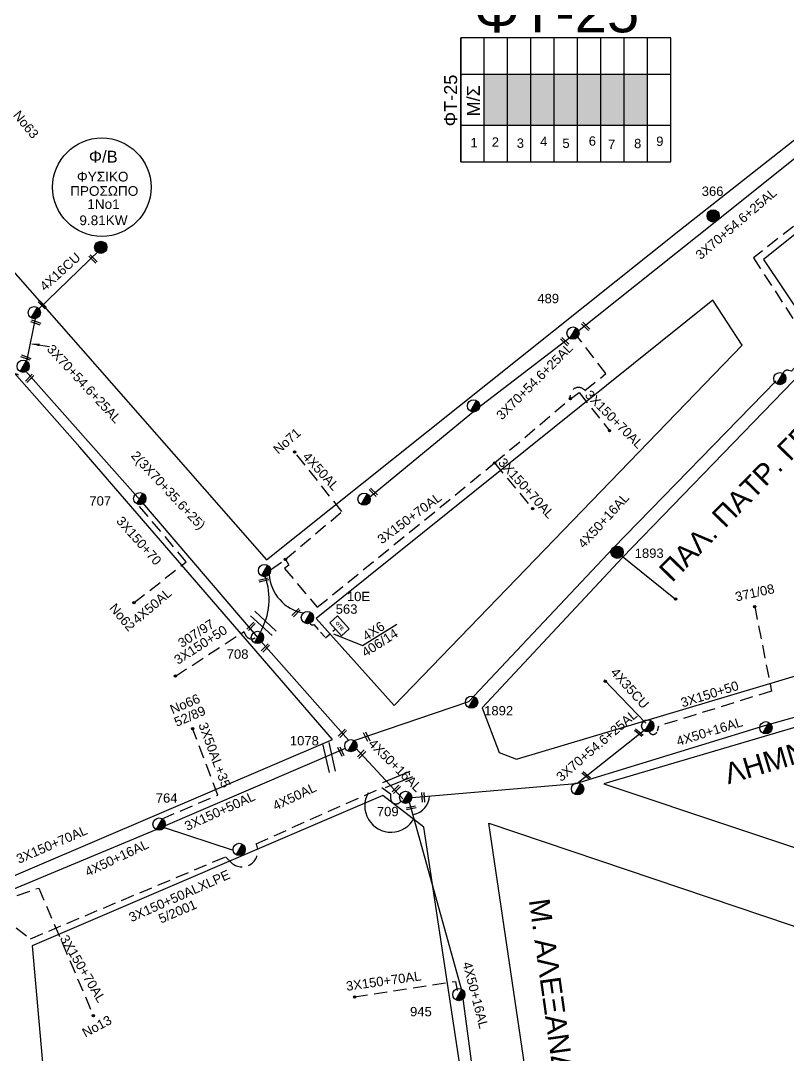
# Model space of a CAD drawing. Header units: millimetres. Extents: x 839 to 3144, y 747 to 1790.
# Drawn here: x 2152.7 to 2300.8, y 1361.5 to 1561 of the extents above; entities that cross this region are included whole.
import ezdxf
from ezdxf.enums import TextEntityAlignment as Align

# ---------------------------------------------------------------- set-up
doc = ezdxf.new("R2010")
doc.units = ezdxf.units.MM
doc.linetypes.add('DASHED', pattern=[19.05, 12.7, -6.35])
for name, color, linetype in [('Pillar OTE', 7, 'Continuous'), ('Ασφαλειοκιβώτια Χ.Τ 9 αναχωρήσεων', 7, 'Continuous'), ('Γέφυρες Εναερίου Δικτύου', 7, 'DASHED'), ('Γυμνά εναέρια ΧΤ (3Φ)   3x50+35CU', 7, 'Continuous'), ('Γυμνά εναέρια ΧΤ (3Φ)   4x16CU', 7, 'Continuous'), ('Γυμνά εναέρια ΧΤ (3Φ)   4x35CU', 7, 'Continuous'), ('Γυμνά εναέρια ΧΤ και ΦΟΠ (3Φ)   4x50+16AL', 7, 'Continuous'), ('Επιγραφές - Σχήματα', 7, 'Continuous'), ('Καλώδια ΧΤ   3x150+50AL', 7, 'DASHED'), ('Καλώδια ΧΤ   3x150+50ALXLPE', 7, 'DASHED'), ('Καλώδια ΧΤ   3x150+70AL', 7, 'DASHED'), ('Καλώδια ΧΤ   3x150AL+50CU', 7, 'DASHED'), ('Καλώδια ΧΤ   3x95+50CU', 7, 'DASHED'), ('Καλώδια ΧΤ   4x50AL', 7, 'DASHED'), ('Μηχανική τομή', 7, 'Continuous'), ('Στύλος Ξύλινος', 7, 'Continuous'), ('Στύλος Ξύλινος @ 1', 7, 'Continuous'), ('Στύλος ΦΜ', 7, 'Continuous'), ('Στύλος ΦΜ @ 1', 7, 'Continuous'), ('Συνδέσεις', 7, 'Continuous'), ('Συνεστραμμένα ΧΤ   3x70+54.6+25AL', 7, 'SYN_LINE'), ('Τομή', 7, 'Continuous'), ('Υπόβαθρο ΔΕΗ', 7, 'Continuous')]:
    doc.layers.add(name, color=color, linetype=linetype)
doc.styles.add('ar', font='ARIAL.TTF')
doc.styles.get("Standard").update_dxf_attribs({"font": 'ARIAL.TTF'})
doc.linetypes.add('SYN_LINE', pattern='A,0.5,-0.0001,["/\\/\\/\\/",Standard,S=0.1,R=0,X=0,Y=-0.05],-0.25', length=0.7501)
doc.dimstyles.new('ISO-25', dxfattribs={"dimtxt": 2.5, "dimasz": 2.5, "dimexe": 1.25, "dimexo": 0.625, "dimtad": 1, "dimtxsty": 'Standard', "dimcen": 2.5, "dimadec": 0, "dimazin": 0, "dimtfac": 1, "dimtmove": 0, "dimatfit": 3, "dimfxl": 1, "dimarcsym": 0})

# ---------------------------------------------------------------- blocks, each defined once
blk = doc.blocks.new('ΑΣΦΑΛΕΙΟΚΙΒΩΤΙΟ ΥΠΟΣΤΑΘΜΟΥ 9 ΑΝΑΧΩΡΗΣΕΩΝ')
at = {"layer": 'Ασφαλειοκιβώτια Χ.Τ 9 αναχωρήσεων', "ltscale": 40}
for p, q in [((-23.8, 40.36), (24.02, 40.36)), ((-9.72, 40.36), (-9.72, -40.64)), ((9.94, 40.36), (9.94, -40.64)), ((-23.8, 31.36), (24.02, 31.36)), ((-23.8, 22.36), (24.02, 22.36)), ((-23.8, 13.36), (24.02, 13.36)), ((-23.8, 4.36), (24.02, 4.36)), ((-23.8, -4.64), (24.02, -4.64)), ((-23.8, -13.64), (24.02, -13.64)), ((-23.8, -22.64), (24.02, -22.64)), ((-23.8, -31.64), (24.02, -31.64))]:
    blk.add_line(p, q, dxfattribs=at)
at = {"layer": 'Ασφαλειοκιβώτια Χ.Τ 9 αναχωρήσεων'}
blk.add_lwpolyline([(-23.8, -40.64), (24.02, -40.64), (24.02, 40.36), (-23.8, 40.36)], close=True, dxfattribs=at)
for s, p in [('1', (-18.19, 36.66)), ('2', (-17.99, 28.44)), ('3', (-18.43, 18.79)), ('4', (-17.74, 9.77)), ('5', (-18.47, 1.19)), ('6', (-17.59, -8.98)), ('7', (-18.93, -16.39)), ('8', (-18.55, -26.45)), ('9', (-17.69, -35))]:
    blk.add_text(s, height=3.6, rotation=270, dxfattribs=at).set_placement(p)
at = {"layer": 'Ασφαλειοκιβώτια Χ.Τ 9 αναχωρήσεων', "ltscale": 40}
for tag, height, p in [('ΟΝΟΜΑ', 5, (-0.16, 44.31)), ('ΚΕΙΜΕΝΟ 1', 2, (17.06, 35.59)), ('ΚΕΙΜΕΝΟ 2', 2, (17.06, 26.88)), ('ΚΕΙΜΕΝΟ 3', 2, (17.06, 17.69)), ('ΚΕΙΜΕΝΟ 4', 2, (17.06, 8.71)), ('ΚΕΙΜΕΝΟ 5', 2, (17.06, -0.13)), ('ΚΕΙΜΕΝΟ 6', 2, (17.06, -9.05)), ('ΚΕΙΜΕΝΟ 7', 2, (17.06, -18.13)), ('ΚΕΙΜΕΝΟ 8', 2, (17.06, -26.85)), ('ΚΕΙΜΕΝΟ 9', 2, (17.06, -35.99)), ('ΣΧ', 2, (-0.1, -42.64))]:
    blk.add_attdef(tag, text='', height=height, dxfattribs=at).set_placement(p, align=Align.MIDDLE_CENTER)
blk = doc.blocks.new('ΥΠΑΡΧΩΝ ΤΣΙΜΕΝΤΕΝΙΟΣ ΣΤΥΛΟΣ')
at = {"layer": 'Στύλος ΦΜ'}
blk.add_hatch(color=7, dxfattribs=at).paths.add_polyline_path([(-1.29, -2.28, 0.574793), (2.62, 0, 0.268822), (1.3, 2.27)])
at = {"layer": 'Στύλος ΦΜ', "color": 7}
blk.add_line((-1.29, -2.28), (1.3, 2.27), dxfattribs=at)
blk.add_circle((0, 0), 2.62, dxfattribs=at)
at = {"layer": 'Στύλος ΦΜ', "flags": 4}
for tag, p in [('ΑΡΙΘΜΟΣ', (-4.68, 8.05)), ('ΤΥΠΟΣ', (-4.91, 3.03))]:
    blk.add_attdef(tag, p, '', height=4, dxfattribs=at)
blk = doc.blocks.new('ΤΟΜΗ')
at = {"layer": 'Τομή', "ltscale": 40}
for p, q in [((-5.68, 0), (5.68, 0)), ((5.68, -2.33), (-5.68, -2.33))]:
    blk.add_line(p, q, dxfattribs=at)
blk = doc.blocks.new('ΜΗΧΑΝΙΚΗ ΤΟΜΗ')
at = {"layer": 'Μηχανική τομή', "ltscale": 40}
for p, q in [((-1.89, 0.78), (1.89, 0.78)), ((1.89, 0), (-1.89, 0))]:
    blk.add_line(p, q, dxfattribs=at)
blk = doc.blocks.new('A$C3F94617C')
at = {"layer": 'Μηχανική τομή', "xscale": 0.5, "yscale": 0.5, "zscale": 0.5}
blk.add_blockref('ΜΗΧΑΝΙΚΗ ΤΟΜΗ', (0.95, 0), dxfattribs=at)
blk = doc.blocks.new('ΥΠΑΡΧΩΝ ΞΥΛΙΝΟΣ ΣΤΥΛΟΣ')
at = {"layer": 'Στύλος Ξύλινος'}
h = blk.add_hatch(color=7, dxfattribs=at)
h.paths.add_polyline_path([(-2.62, 0, 0.270008), (-1.29, -2.28), (1.3, 2.27, 0.576266)])
h.paths.add_polyline_path([(-1.29, -2.28, 0.574793), (2.62, 0, 0.268822), (1.3, 2.27)])
at = {"layer": 'Στύλος Ξύλινος', "color": 7}
blk.add_line((-1.29, -2.28), (1.3, 2.27), dxfattribs=at)
blk.add_circle((0, 0), 2.62, dxfattribs=at)
at = {"layer": 'Στύλος Ξύλινος', "flags": 4}
for tag, p in [('ΑΡΙΘΜΟΣ', (-4.91, 8.6)), ('ΤΥΠΟΣ', (-4.85, 3.39))]:
    blk.add_attdef(tag, p, '', height=4, dxfattribs=at)
blk = doc.blocks.new('_ΣΥΝΔΕΣΗ')
at = {"layer": 'Συνδέσεις', "linetype": 'SYN_LINE', "ltscale": 40}
blk.add_hatch(color=256, dxfattribs=at).paths.add_polyline_path([(0.5, -0.01, 1), (-0.5, -0.01, 1)])
at = {"layer": 'Συνδέσεις'}
blk.add_circle((0, -0.01), 0.5, dxfattribs=at)
blk = doc.blocks.new('PILLAR ΟΤΕ')
at = {"layer": 'Pillar OTE', "ltscale": 40}
blk.add_lwpolyline([(-3.31, 2.02), (3.39, 2.02), (3.39, -1.99), (-3.31, -1.99)], close=True, dxfattribs=at)
at = {"layer": 'Pillar OTE', "insert": (-1.81, 0.71), "char_height": 1.3575, "width": 109.961, "attachment_point": 1}
blk.add_mtext('{\\fArial|b1|i0|c161|p34;OTE}', dxfattribs=at)

msp = doc.modelspace()

# ---------------------------------------------------------------- hatches: boundary and pattern name
at = {"layer": 'Ασφαλειοκιβώτια Χ.Τ 9 αναχωρήσεων', "ltscale": 0.2}
for color, points in [(2, [(2242.11, 1550.68), (2242.11, 1540.86), (2246.61, 1540.86), (2246.61, 1550.68)]), (27, [(2246.61, 1550.68), (2246.61, 1540.86), (2251.11, 1540.86), (2251.11, 1550.68)]), (6, [(2251.11, 1550.68), (2251.11, 1540.86), (2255.61, 1540.86), (2255.61, 1550.68)]), (30, [(2255.61, 1550.68), (2255.61, 1540.86), (2260.11, 1540.86), (2260.11, 1550.68)]), (173, [(2260.11, 1550.68), (2260.11, 1540.86), (2264.61, 1540.86), (2264.61, 1550.68)]), (151, [(2264.61, 1550.68), (2264.61, 1540.86), (2269.11, 1540.86), (2269.11, 1550.68)]), (62, [(2269.11, 1550.68), (2269.11, 1540.86), (2273.61, 1540.86), (2273.61, 1550.68)])]:
    msp.add_hatch(color=color, dxfattribs=at).paths.add_polyline_path(points)

# ---------------------------------------------------------------- linework, layer by layer
at = {"layer": 'Γέφυρες Εναερίου Δικτύου', "color": 30, "linetype": 'SYN_LINE', "ltscale": 15}
msp.add_lwpolyline([(2268.06, 1458.24), (2279.03, 1449.47)], dxfattribs=at)
at = {"layer": 'Γέφυρες Εναερίου Δικτύου', "color": 5, "linetype": 'Continuous', "ltscale": 0.2}
msp.add_lwpolyline([(2180.38, 1405.4), (2193.69, 1401.01)], dxfattribs=at)
at = {"layer": 'Γυμνά εναέρια ΧΤ (3Φ)   3x50+35CU', "color": 5, "linetype": 'DASHED', "ltscale": 0.2}
msp.add_lwpolyline([(2179.99, 1407.08), (2190.72, 1411.65), (2185.89, 1424.47)], dxfattribs=at)
at = {"layer": 'Γυμνά εναέρια ΧΤ (3Φ)   4x16CU', "color": 30, "linetype": 'SYN_LINE', "ltscale": 15}
msp.add_lwpolyline([(2155.88, 1505.15), (2167.95, 1516.73)], dxfattribs=at)
at = {"layer": 'Γυμνά εναέρια ΧΤ (3Φ)   4x35CU', "color": 85, "linetype": 'SYN_LINE', "ltscale": 15}
msp.add_lwpolyline([(2273.29, 1425.52), (2265.24, 1433.86)], dxfattribs=at)
at = {"layer": 'Γυμνά εναέρια ΧΤ και ΦΟΠ (3Φ)   4x50+16AL', "color": 30, "linetype": 'SYN_LINE', "ltscale": 20}
msp.add_lwpolyline([(2153.63, 1493.5), (2175.83, 1468.49), (2198.54, 1441.92), (2215.93, 1422.25)], dxfattribs=at)
at = {"layer": 'Γυμνά εναέρια ΧΤ και ΦΟΠ (3Φ)   4x50+16AL', "color": 30, "ltscale": 0.2}
for points in [[(2217.07, 1422.15), (2239.14, 1429.72), (2266.97, 1459.26), (2298.43, 1491.57)], [(2216.5, 1421.61), (2226.46, 1410.92)]]:
    msp.add_lwpolyline(points, dxfattribs=at)
at = {"layer": 'Γυμνά εναέρια ΧΤ και ΦΟΠ (3Φ)   4x50+16AL', "color": 85, "ltscale": 0.2}
for points in [[(2227.48, 1411.15), (2259.78, 1413.91), (2296.23, 1425.05), (2338.56, 1436.98)], [(2227.5, 1410.81), (2237.78, 1373.86), (2240.51, 1353.56), (2244.23, 1329.58)]]:
    msp.add_lwpolyline(points, dxfattribs=at)
at = {"layer": 'Γυμνά εναέρια ΧΤ και ΦΟΠ (3Φ)   4x50+16AL', "color": 5, "ltscale": 0.2}
msp.add_lwpolyline([(2140.78, 1381.64), (2143.81, 1390.43), (2178.82, 1405.04), (2215.34, 1420.68)], dxfattribs=at)
at = {"layer": 'Επιγραφές - Σχήματα', "color": 202}
msp.add_circle((2168.37, 1528.91), 9.49, dxfattribs=at)
at = {"layer": 'Επιγραφές - Σχήματα', "linetype": 'Continuous', "ltscale": 0.2}
for centre, radius, start, end in [((2224.13, 1409.55), 5.05, 149.6893, 332.8545), ((2227.7, 1411.68), 3.88, 281.8303, 357.8486)]:
    msp.add_arc(centre, radius, start, end, dxfattribs=at)
at = {"layer": 'Καλώδια ΧΤ   3x150+50AL', "color": 85, "ltscale": 0.2}
msp.add_lwpolyline([(2294.29, 1448.02), (2297.53, 1431.71), (2275.71, 1424.93), (2275.49, 1423.97, -1.131763), (2273.97, 1424.53, -0.610962)], format="xyb", dxfattribs=at)
at = {"layer": 'Καλώδια ΧΤ   3x150+50AL', "color": 30, "ltscale": 0.2}
msp.add_lwpolyline([(2182.57, 1434.6), (2195.79, 1443.19), (2196.1, 1442.51, 0.452189), (2197.96, 1441.97, 4.220832)], format="xyb", dxfattribs=at)
at = {"layer": 'Καλώδια ΧΤ   3x150+50ALXLPE', "color": 85, "ltscale": 0.2}
msp.add_lwpolyline([(2118.48, 1403.94), (2119.42, 1404.06, -0.567084), (2122.38, 1399.31, -0.09527), (2122.38, 1399.31), (2137.84, 1383.18), (2138.66, 1382.24, -0.104515), (2142.25, 1381.3), (2145.11, 1387.43, -0.477718), (2148.79, 1388.34), (2154.62, 1383.95), (2192.24, 1399.77), (2193.16, 1398.79, 0.86651), (2198.14, 1402.26), (2222.35, 1413.09), (2224.08, 1411.88), (2224.08, 1411, 0.794279), (2226.06, 1410.54, 1.605396)], format="xyb", dxfattribs=at)
at = {"layer": 'Καλώδια ΧΤ   3x150+70AL', "color": 30, "ltscale": 0.2}
msp.add_lwpolyline([(2328.14, 1561.19), (2331.58, 1556.11), (2334.39, 1554.78), (2337.64, 1549.68), (2294.05, 1515.27), (2305.31, 1498.01), (2301.39, 1493.39), (2300.86, 1493.56, 0.502825), (2299.7, 1492.75, 1.029081)], format="xyb", dxfattribs=at)
at = {"layer": 'Καλώδια ΧΤ   3x150+70AL', "color": 2, "ltscale": 0.2}
msp.add_lwpolyline([(2203.78, 1457.14), (2204.42, 1455.97), (2203.62, 1455.35), (2209.92, 1447.87), (2244.12, 1475.71), (2258.74, 1488.1), (2258.72, 1488.59, -0.718372), (2261.55, 1489.71), (2265.6, 1492.95), (2259.93, 1500.33)], format="xyb", dxfattribs=at)
for points in [[(2258.74, 1488.1), (2260.43, 1489.3), (2266.28, 1481.93)], [(2244.12, 1475.71), (2251.46, 1466.92)]]:
    msp.add_lwpolyline(points, dxfattribs=at)
at = {"layer": 'Καλώδια ΧΤ   3x150+70AL', "color": 5, "ltscale": 0.2}
msp.add_lwpolyline([(2144.84, 1389.85), (2156.19, 1393.73), (2166.76, 1369.09)], dxfattribs=at)
at = {"layer": 'Καλώδια ΧΤ   3x150+70AL', "color": 85, "ltscale": 0.2}
msp.add_lwpolyline([(2217.11, 1372.72), (2236.59, 1375.71), (2236.92, 1373.94)], dxfattribs=at)
at = {"layer": 'Καλώδια ΧΤ   3x150AL+50CU', "color": 2, "linetype": 'DASHED', "ltscale": 0.1}
msp.add_lwpolyline([(2208.51, 1444.81, 0.397873), (2209.27, 1444.53), (2211.53, 1441.99), (2213.38, 1443.65)], format="xyb", dxfattribs=at)
at = {"layer": 'Καλώδια ΧΤ   3x95+50CU', "color": 30, "ltscale": 0.2}
msp.add_lwpolyline([(2131.29, 1496.73), (2141.16, 1505.67), (2150.68, 1495.4), (2150.68, 1494.42, 0.73452), (2153.63, 1493.5, -0.5227)], format="xyb", dxfattribs=at)
at = {"layer": 'Καλώδια ΧΤ   4x50AL', "color": 2, "ltscale": 0.2}
msp.add_lwpolyline([(2200.92, 1455.12), (2203.78, 1457.14), (2214.68, 1466.35), (2205.55, 1477.86)], dxfattribs=at)
at = {"layer": 'Καλώδια ΧΤ   4x50AL', "color": 30, "ltscale": 0.2}
msp.add_lwpolyline([(2174.6, 1448.77), (2184.65, 1456.65), (2175.47, 1467.55)], dxfattribs=at)
at = {"layer": 'Συνεστραμμένα ΧΤ   3x70+54.6+25AL', "color": 2, "ltscale": 20}
msp.add_lwpolyline([(2332.85, 1559.1), (2315.52, 1545.25), (2286.97, 1522.44), (2259.78, 1500.72), (2240.83, 1486.22), (2219.97, 1469.06)], dxfattribs=at)
at = {"layer": 'Συνεστραμμένα ΧΤ   3x70+54.6+25AL', "color": 30, "linetype": 'SYN_LINE', "ltscale": 10}
msp.add_lwpolyline([(2153.74, 1494.37), (2155.88, 1505.15)], dxfattribs=at)
at = {"layer": 'Συνεστραμμένα ΧΤ   3x70+54.6+25AL', "color": 85, "ltscale": 20}
msp.add_lwpolyline([(2259.97, 1413.92), (2273.3, 1424.45)], dxfattribs=at)
at = {"layer": 'Συνεστραμμένα ΧΤ   3x70+54.6+25AL', "color": 2, "linetype": 'SYN_LINE', "ltscale": 10}
for centre, radius, start, end in [((2187.54, 1449.48), 13.09, 330.7491, 19.2212), ((2208.73, 1454.75), 8.11, 184.0057, 259.505)]:
    msp.add_arc(centre, radius, start, end, dxfattribs=at)
at = {"layer": 'Υπόβαθρο ΔΕΗ'}
for points in [[(2200.13, 1457.02), (2280, 1520.75), (2329.83, 1559.99), (2312.81, 1590), (2304.93, 1596.41), (2272.44, 1585.22), (2188.12, 1575.76), (2114.56, 1567.21), (2110.22, 1559.33), (2164.23, 1497.93)], [(2212.89, 1422.4), (2164.1, 1478.75), (2126.14, 1521.71), (2095.77, 1556.13), (2085.98, 1547.74), (2046.54, 1493.42), (2101.73, 1436.74), (2143.82, 1392.89)], [(2224.75, 1428.92), (2291.88, 1498.44), (2286.21, 1507.12), (2209.72, 1445.74)], [(2154.94, 1382.55), (2161.74, 1305.54), (2215.29, 1321.96), (2241.85, 1330.33), (2230.5, 1405.48), (2222.54, 1411.59)], [(2243.02, 1406.22), (2322.48, 1379.45), (2327.49, 1357.08), (2253.72, 1334.07)]]:
    msp.add_lwpolyline(points, close=True, dxfattribs=at)
for points in [[(2245.03, 1419.85), (2248.35, 1418.6), (2355.78, 1450.66), (2388.34, 1460.23), (2358.8, 1510.88), (2337.06, 1547.74), (2296.01, 1514.95), (2307.65, 1497.58), (2268.82, 1457.46), (2241.76, 1428.48), (2245.03, 1419.85)], [(2381.89, 1428.84), (2400.1, 1439.78), (2393.25, 1451.41), (2332.07, 1433.57), (2265.2, 1413.8)], [(2218.65, 1440.48), (2225.26, 1444.65)], [(2265.2, 1413.8), (2343.34, 1387.74), (2373.77, 1396.94), (2382.38, 1368.08), (2432.5, 1384.52), (2403.84, 1433.7), (2383.95, 1422.14)]]:
    msp.add_lwpolyline(points, dxfattribs=at)

# ---------------------------------------------------------------- block references
at = {"layer": 'Pillar OTE', "xscale": 0.5, "yscale": 0.5, "zscale": 0.5, "rotation": 311.7822386576913}
msp.add_blockref('PILLAR ΟΤΕ', (2214.2, 1444.31), dxfattribs=at)
at = {"layer": 'Ασφαλειοκιβώτια Χ.Τ 9 αναχωρήσεων', "xscale": 0.5, "yscale": 0.5, "zscale": 0.5, "rotation": 90}
msp.add_blockref('ΑΣΦΑΛΕΙΟΚΙΒΩΤΙΟ ΥΠΟΣΤΑΘΜΟΥ 9 ΑΝΑΧΩΡΗΣΕΩΝ', (2257.8, 1545.71), dxfattribs=at).add_auto_attribs({'ΟΝΟΜΑ': 'ΦΤ-25'})
at = {"layer": 'Επιγραφές - Σχήματα', "ltscale": 0.2}
for p, rotation in [((2167.5, 1514.52), 135.4051725876829), ((2157.7, 1505.72), 135.405172587683), ((2156.6, 1502.66), 159.838716380163), ((2262.51, 1501.52), 135.4051725876832), ((2258.46, 1498.61), 135.4051725876832), ((2154.66, 1495.89), 159.838716380163), ((2154.96, 1492.83), 225.4051725876922), ((2221.57, 1469.54), 135.405172587683), ((2200.49, 1453.54), 192.5123081322851), ((2206.38, 1447.66), 225.4051725876922), ((2197.7, 1445.01), 225.4051725876922), ((2200.45, 1440.83), 225.4051725876922), ((2215.3, 1424.38), 225.4051725876922), ((2218.87, 1423.68), 295.9553355707015), ((2271.08, 1424.14), 320.1315081741259), ((2213.9, 1420.82), 295.9553355707015), ((2219, 1420.36), 225.4051725876922), ((2260.93, 1415.91), 320.1315081741259), ((2225.68, 1413.6), 225.4051725876922), ((2230.1, 1412.15), 274.2059907125972), ((2228.9, 1409.58), 192.1073347017225)]:
    msp.add_blockref('A$C3F94617C', p, dxfattribs=dict(at, rotation=rotation))
at = {"layer": 'Στύλος Ξύλινος @ 1', "ltscale": 40}
ref = msp.add_blockref('ΥΠΑΡΧΩΝ ΞΥΛΙΝΟΣ ΣΤΥΛΟΣ', (2286.29, 1523.36), dxfattribs=dict(at, xscale=0.4499999999998181, yscale=0.4499999999998181, zscale=0.4499999999998181))
ref.add_attrib('ΑΡΙΘΜΟΣ', '366', (2284.08, 1527.23), dxfattribs={"layer": 'Στύλος Ξύλινος', "height": 1.8, "flags": 4})
at = {"layer": 'Στύλος Ξύλινος @ 1', "ltscale": 40, "xscale": 0.4499999999998181, "yscale": 0.4499999999998181, "zscale": 0.4499999999998181}
msp.add_blockref('ΥΠΑΡΧΩΝ ΞΥΛΙΝΟΣ ΣΤΥΛΟΣ', (2168.16, 1517.31), dxfattribs=at)
at = {"layer": 'Στύλος Ξύλινος @ 1', "ltscale": 40}
ref = msp.add_blockref('ΥΠΑΡΧΩΝ ΞΥΛΙΝΟΣ ΣΤΥΛΟΣ', (2267.75, 1458.49), dxfattribs=dict(at, xscale=0.4499999999998181, yscale=0.4499999999998181, zscale=0.4499999999998181))
ref.add_attrib('ΑΡΙΘΜΟΣ', '1893', (2271.15, 1457.41), dxfattribs={"layer": 'Στύλος Ξύλινος', "height": 1.8, "flags": 4})
at = {"layer": 'Στύλος ΦΜ @ 1', "ltscale": 40}
ref = msp.add_blockref('ΥΠΑΡΧΩΝ ΤΣΙΜΕΝΤΕΝΙΟΣ ΣΤΥΛΟΣ', (2259.25, 1500.77), dxfattribs=dict(at, xscale=0.4499999999998181, yscale=0.4499999999998181, zscale=0.4499999999998181))
ref.add_attrib('ΤΥΠΟΣ', '489', (2252.37, 1506.53), dxfattribs={"layer": 'Στύλος ΦΜ', "height": 1.8, "flags": 4})
at = {"layer": 'Στύλος ΦΜ @ 1', "ltscale": 40, "xscale": 0.4499999999998181, "yscale": 0.4499999999998181, "zscale": 0.4499999999998181}
for p in [(2155.35, 1504.71), (2299.15, 1491.98), (2240.08, 1486.71), (2218.96, 1468.73), (2199.75, 1454.96), (2273.66, 1425.01), (2296.46, 1424.65), (2260.14, 1412.86), (2194.86, 1401.18)]:
    msp.add_blockref('ΥΠΑΡΧΩΝ ΤΣΙΜΕΝΤΕΝΙΟΣ ΣΤΥΛΟΣ', p, dxfattribs=at)
at = {"layer": 'Στύλος ΦΜ @ 1', "ltscale": 40}
ref = msp.add_blockref('ΥΠΑΡΧΩΝ ΤΣΙΜΕΝΤΕΝΙΟΣ ΣΤΥΛΟΣ', (2153.2, 1494.36), dxfattribs=dict(at, xscale=0.4499999999998181, yscale=0.4499999999998181, zscale=0.4499999999998181))
ref.add_attrib('ΤΥΠΟΣ', '706', (2147.2, 1491.1), dxfattribs={"layer": 'Στύλος ΦΜ', "height": 1.8, "flags": 4})
ref = msp.add_blockref('ΥΠΑΡΧΩΝ ΤΣΙΜΕΝΤΕΝΙΟΣ ΣΤΥΛΟΣ', (2175.69, 1468.83), dxfattribs=dict(at, xscale=0.4499999999998181, yscale=0.4499999999998181, zscale=0.4499999999998181))
ref.add_attrib('ΤΥΠΟΣ', '707', (2165.97, 1467.5), dxfattribs={"layer": 'Στύλος ΦΜ', "height": 1.8, "flags": 4})
ref = msp.add_blockref('ΥΠΑΡΧΩΝ ΤΣΙΜΕΝΤΕΝΙΟΣ ΣΤΥΛΟΣ', (2208.03, 1445.89), dxfattribs=dict(at, xscale=0.4499999999998181, yscale=0.4499999999998181, zscale=0.4499999999998181))
ref.add_attrib('ΤΥΠΟΣ', '563', (2213.48, 1446.63), dxfattribs={"layer": 'Στύλος ΦΜ', "height": 1.8, "flags": 4})
ref.add_attrib('ΑΡΙΘΜΟΣ', '10E', (2215.64, 1449.06), dxfattribs={"layer": 'Στύλος ΦΜ', "height": 1.8, "flags": 4})
ref = msp.add_blockref('ΥΠΑΡΧΩΝ ΤΣΙΜΕΝΤΕΝΙΟΣ ΣΤΥΛΟΣ', (2198.38, 1442.06), dxfattribs=dict(at, xscale=0.4499999999998181, yscale=0.4499999999998181, zscale=0.4499999999998181))
ref.add_attrib('ΤΥΠΟΣ', '708', (2192.46, 1437.95), dxfattribs={"layer": 'Στύλος ΦΜ', "height": 1.8, "flags": 4})
ref = msp.add_blockref('ΥΠΑΡΧΩΝ ΤΣΙΜΕΝΤΕΝΙΟΣ ΣΤΥΛΟΣ', (2239.69, 1429.58), dxfattribs=dict(at, xscale=0.4499999999998181, yscale=0.4499999999998181, zscale=0.4499999999998181))
ref.add_attrib('ΤΥΠΟΣ', '1892', (2242.11, 1427.03), dxfattribs={"layer": 'Στύλος ΦΜ', "height": 1.8, "flags": 4})
ref = msp.add_blockref('ΥΠΑΡΧΩΝ ΤΣΙΜΕΝΤΕΝΙΟΣ ΣΤΥΛΟΣ', (2216.41, 1421.18), dxfattribs=dict(at, xscale=0.4499999999998181, yscale=0.4499999999998181, zscale=0.4499999999998181))
ref.add_attrib('ΤΥΠΟΣ', '1078', (2204.64, 1421.25), dxfattribs={"layer": 'Στύλος ΦΜ', "height": 1.8, "flags": 4})
ref = msp.add_blockref('ΥΠΑΡΧΩΝ ΤΣΙΜΕΝΤΕΝΙΟΣ ΣΤΥΛΟΣ', (2179.41, 1406.06), dxfattribs=dict(at, xscale=0.4499999999998181, yscale=0.4499999999998181, zscale=0.4499999999998181))
ref.add_attrib('ΤΥΠΟΣ', '764', (2178.78, 1410.2), dxfattribs={"layer": 'Στύλος ΦΜ', "height": 1.8, "flags": 4})
ref = msp.add_blockref('ΥΠΑΡΧΩΝ ΤΣΙΜΕΝΤΕΝΙΟΣ ΣΤΥΛΟΣ', (2226.97, 1411.22), dxfattribs=dict(at, xscale=0.4499999999998181, yscale=0.4499999999998181, zscale=0.4499999999998181))
ref.add_attrib('ΤΥΠΟΣ', '709', (2221.42, 1407.58), dxfattribs={"layer": 'Στύλος ΦΜ', "height": 1.8, "flags": 4})
ref = msp.add_blockref('ΥΠΑΡΧΩΝ ΤΣΙΜΕΝΤΕΝΙΟΣ ΣΤΥΛΟΣ', (2237.22, 1373.17), dxfattribs=dict(at, xscale=0.4499999999998181, yscale=0.4499999999998181, zscale=0.4499999999998181))
ref.add_attrib('ΤΥΠΟΣ', '945', (2227.82, 1368.99), dxfattribs={"layer": 'Στύλος ΦΜ', "height": 1.8, "flags": 4})
at = {"layer": 'Συνδέσεις', "xscale": 0.4500000000000455, "yscale": 0.4500000000000455, "zscale": 0.4500000000000455}
for p in [(2258.74, 1488.1), (2266.29, 1481.94), (2205.56, 1477.86), (2244.12, 1475.72), (2251.46, 1466.92), (2203.74, 1457.11), (2174.6, 1448.77), (2279.03, 1449.47), (2294.29, 1448.03), (2182.57, 1434.6), (2265.49, 1433.61), (2185.89, 1424.47), (2217.11, 1372.73), (2166.76, 1369.09)]:
    msp.add_blockref('_ΣΥΝΔΕΣΗ', p, dxfattribs=at)
at = {"layer": 'Τομή'}
for p, xscale, yscale, zscale, rotation in [((2199.94, 1445.19), 0.4999999999999893, 0.4999999999999893, 0.4999999999999893, 317.317747509564), ((2211.64, 1418.79), 0.500000000000014, 0.500000000000014, 0.500000000000014, 102.8815331921124), ((2225.21, 1415.17), 0.500000000000014, 0.500000000000014, 0.500000000000014, 22.04894449253113)]:
    msp.add_blockref('ΤΟΜΗ', p, dxfattribs=dict(at, xscale=xscale, yscale=yscale, zscale=zscale, rotation=rotation))

# ---------------------------------------------------------------- texts
at = {"layer": 'Γυμνά εναέρια ΧΤ (3Φ)   3x50+35CU', "ltscale": 0.2}
msp.add_text('3X50AL+35', height=1.8, rotation=290.4674, dxfattribs=at).set_placement((2190.12, 1419.38), align=Align.MIDDLE)
at = {"layer": 'Γυμνά εναέρια ΧΤ (3Φ)   4x16CU', "ltscale": 0.2}
msp.add_text('4X16CU', height=1.8, rotation=42.1986, dxfattribs=at).set_placement((2160.32, 1512.61), align=Align.MIDDLE)
at = {"layer": 'Γυμνά εναέρια ΧΤ (3Φ)   4x35CU', "ltscale": 0.2}
msp.add_text('4X35CU', height=1.8, rotation=312.0143, dxfattribs=at).set_placement((2270.23, 1432.28), align=Align.MIDDLE)
at = {"layer": 'Γυμνά εναέρια ΧΤ και ΦΟΠ (3Φ)   4x50+16AL', "ltscale": 0.2}
for rotation, p in [(47.721, (2265.12, 1464.6)), (17.1912, (2285.57, 1423.91)), (315.2573, (2224.97, 1417.41)), (25.3251, (2171.25, 1399.53)), (284.5477, (2240.46, 1373.07))]:
    msp.add_text('4X50+16AL', height=1.8, rotation=rotation, dxfattribs=at).set_placement(p, align=Align.MIDDLE)
at = {"layer": 'Επιγραφές - Σχήματα', "color": 1, "style": 'ar'}
for s, height, p in [('Φ/Β', 2.286, (2168.65, 1534.84)), ('ΦΥΣΙΚΟ ', 1.87, (2168.9, 1530.94)), ('1No1', 1.87, (2168.69, 1525.63)), ('9.81KW', 1.87, (2168.69, 1522.52))]:
    msp.add_text(s, height=height, dxfattribs=at).set_placement(p, align=Align.MIDDLE)
at = {"layer": 'Επιγραφές - Σχήματα', "ltscale": 0.2}
for s, p in [('307/97', (2186.52, 1442.87)), ('4X6', (2220.76, 1443.3)), ('406/14', (2221.96, 1441.07))]:
    msp.add_text(s, height=1.8, rotation=32.8207, dxfattribs=at).set_placement(p, align=Align.MIDDLE)
at = {"layer": 'Επιγραφές - Σχήματα', "ltscale": 0.2, "insert": (2240.11, 1566.77), "char_height": 8, "width": 39.9345, "attachment_point": 1}
msp.add_mtext('ΦΤ-25', dxfattribs=at)
at = {"layer": 'Επιγραφές - Σχήματα', "ltscale": 0.2, "attachment_point": 1}
for s, insert, char_height, width, rotation in [('Μ/Σ', (2238.79, 1542.55), 2.5, 6.1863, 90), ('Νο63', (2152.54, 1543.89), 1.8, 9.756, 309.4008), ('ΠΑΛ. ΠΑΤΡ. ΓΕΡΜΑΝΟΥ', (2275.49, 1455.29), 4, 68.291, 45.7158), ('Νο71', (2201.22, 1478.66), 1.8, 9.756, 41.112), ('371/08', (2290.36, 1450.74), 1.8, 9.756, 12.564), ('Νο62', (2171.08, 1448.83), 1.8, 9.756, 310.1644), ('Νο66', (2181.29, 1428.89), 1.8, 9.756, 23.1812), ('52/89', (2182.1, 1426.45), 1.8, 9.756, 23.1812), ('ΛΗΜΝΟΥ', (2288.01, 1417.54), 4, 68.291, 16.6895), ('5/2001', (2179.08, 1388.51), 1.8, 9.756, 23.1812), ('Μ. ΑΛΕΞΑΝΔΡΟΥ', (2254.69, 1391.95), 4, 68.291, 277.9392), ('Νο13', (2164.34, 1366.43), 1.8, 9.756, 28.1936)]:
    msp.add_mtext(s, dxfattribs=dict(at, insert=insert, char_height=char_height, width=width, rotation=rotation))
at = {"layer": 'Επιγραφές - Σχήματα', "color": 1, "insert": (2162.26, 1529.11), "char_height": 1.87, "width": 13.4628, "attachment_point": 1}
msp.add_mtext('ΠΡΟΣΩΠΟ', dxfattribs=at)
at = {"layer": 'Επιγραφές - Σχήματα', "linetype": 'Continuous', "ltscale": 0.2, "insert": (2151.65, 1400.04), "char_height": 1.8, "width": 8.8582, "attachment_point": 1, "rotation": 23.4636}
msp.add_mtext('3Χ150+70ΑL', dxfattribs=at)
at = {"layer": 'Καλώδια ΧΤ   3x150+50AL', "ltscale": 0.2}
for s, rotation, p in [('3X150+50', 32.8207, (2187.42, 1440.64)), ('3X150+50', 17.4024, (2285.61, 1431.14)), ('3X150+50AL', 24.4861, (2191.12, 1408.56))]:
    msp.add_text(s, height=1.8, rotation=rotation, dxfattribs=at).set_placement(p, align=Align.MIDDLE)
at = {"layer": 'Καλώδια ΧΤ   3x150+50ALXLPE', "ltscale": 0.2}
msp.add_text('3X150+50ALXLPE', height=1.8, rotation=23.9423, dxfattribs=at).set_placement((2183.33, 1392.22), align=Align.MIDDLE)
at = {"layer": 'Καλώδια ΧΤ   3x150+70AL', "ltscale": 0.2}
for s, rotation, p in [('3X150+70AL', 315.0273, (2267.21, 1484.14)), ('3X150+70AL', 312.1163, (2250.26, 1470.86)), ('3X150+70AL', 36.5705, (2227.7, 1465.06)), ('3X150+70', 311.6524, (2175.54, 1460.72)), ('3X150+70AL', 300.7428, (2164.72, 1378.17)), ('3X150+70AL', 8.0613, (2222.72, 1375.8))]:
    msp.add_text(s, height=1.8, rotation=rotation, dxfattribs=at).set_placement(p, align=Align.MIDDLE)
at = {"layer": 'Καλώδια ΧΤ   4x50AL', "ltscale": 0.2}
for rotation, p in [(312.3641, (2210.65, 1474.13)), (40.5059, (2178.03, 1448.13)), (25.5085, (2205.52, 1411.38))]:
    msp.add_text('4X50AL', height=1.8, rotation=rotation, dxfattribs=at).set_placement(p, align=Align.MIDDLE)
at = {"layer": 'Συνεστραμμένα ΧΤ   3x70+54.6+25AL', "ltscale": 20}
for s, rotation, p in [('3X70+54.6+25AL', 40.5744, (2290.71, 1521.87)), ('3X70+54.6+25AL', 312.9379, (2164.97, 1490.99)), ('3X70+54.6+25AL', 44.9728, (2251.82, 1491.44)), ('2(3X70+35.6+25)', 312.9379, (2181.04, 1470.31)), ('3X70+54.6+25AL', 40.5743, (2263.82, 1421.21))]:
    msp.add_text(s, height=1.8, rotation=rotation, dxfattribs=at).set_placement(p, align=Align.MIDDLE)

# ---------------------------------------------------------------- leaders
at = {"layer": 'Επιγραφές - Σχήματα', "ltscale": 40}
for points, override in [([(2154.87, 1498.7), (2158.27, 1498.19)], {"dimasz": 1.5, "dimtad": 0}), ([(2213.05, 1442.75), (2218.65, 1440.48)], {"dimasz": 1, "dimtad": 0})]:
    msp.add_leader(points, dimstyle='ISO-25', override=override, dxfattribs=at)

doc.saveas('drawing.dxf')
